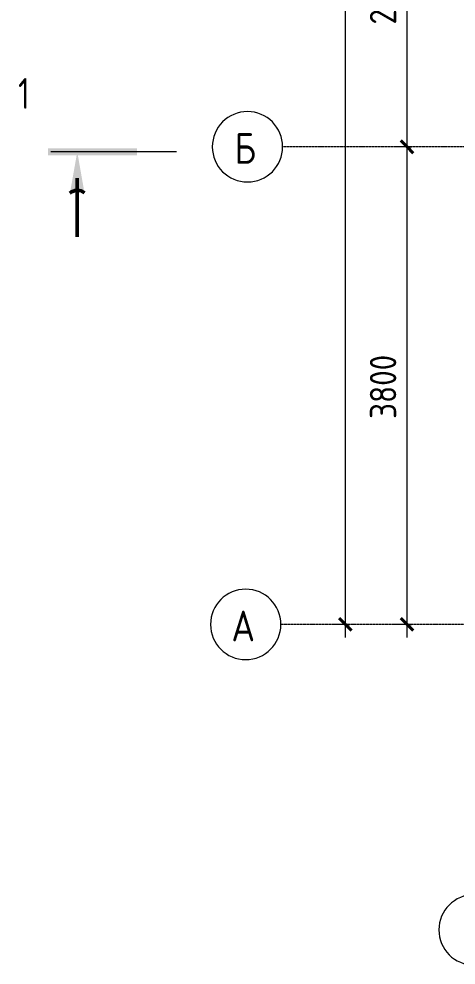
# Model space of a CAD drawing. Header units: millimetres. Extents: x -7275 to 18646, y -1042 to 16393.
# Drawn here: x -7275 to -3796, y -1012 to 6516 of the extents above; entities that cross this region are included whole.
import ezdxf

# ---------------------------------------------------------------- set-up
doc = ezdxf.new("R2010")
doc.units = ezdxf.units.MM
doc.linetypes.add('ADSK_Линия сетки', pattern=[25, 20, -2.5, 0, -2.5])
for name, color, linetype, lineweight in [('A-ANNO-DIMS', 211, 'Continuous', 9), ('A-ANNO-DIMS-70', 211, 'Continuous', 9), ('G-ANNO-SYMB', 111, 'Continuous', 9), ('S-GRID', 1, 'Continuous', 9), ('S-GRID-IDEN', 1, 'Continuous', 20)]:
    doc.layers.add(name, color=color, linetype=linetype, lineweight=lineweight)
doc.styles.add('GOST Common_2', font='GOST_Common.ttf', dxfattribs={"width": 0.9, "height": 210})
doc.styles.add('GOST Common_3', font='GOST_Common.ttf', dxfattribs={"width": 0.9, "height": 245})
doc.styles.add('GOST Common_4', font='GOST_Common.ttf', dxfattribs={"width": 0.8, "height": 245})
doc.dimstyles.new('ADSK_Основной_3_5_мм', dxfattribs={"dimscale": 304.8, "dimtxt": 211.200149, "dimasz": 0.324738, "dimexe": 0.344488, "dimexo": 0.344488, "dimgap": 0.068898, "dimtad": 1, "dimdec": 0, "dimrnd": 10, "dimzin": 0, "dimdsep": 46, "dimtxsty": 'GOST Common_2', "dimblk1": 'OBLIQUE', "dimblk2": 'OBLIQUE', "dimsah": 1, "dimcen": 0.09, "dimdle": 0.344488, "dimazin": 0, "dimtfac": 1, "dimtdec": 4, "dimtix": 1, "dimtmove": 0, "dimatfit": 3, "dimfxl": 1, "dimtvp": 1, "dimtolj": 1, "dimtzin": 0, "dimlwd": 20, "dimlwe": 20, "dimarcsym": 2})

# ---------------------------------------------------------------- blocks, each defined once
blk = doc.blocks.new('Ось сетки - Круг_Ø8 мм-684601-План этажа')
at = {"layer": 'S-GRID-IDEN'}
for start, end in [(360, 180), (180, 360)]:
    blk.add_arc((0, 0), 4, start, end, dxfattribs=at)
blk = doc.blocks.new('Разрез - Номер узла сзади-1042399-План этажа')
at = {"layer": 'G-ANNO-SYMB'}
blk.add_hatch(color=256, dxfattribs=at).paths.add_polyline_path([(9.8, 0.4), (9.8, -0.39), (-0.33, -0.39), (-0.33, 0.4)])
h = blk.add_hatch(color=256, dxfattribs=at)
edge = h.paths.add_edge_path()
edge.add_line((2.17, -4.71), (3, 0))
edge.add_line((3, 0), (3.82, -4.67))
edge.add_arc((3.02, -5.62), 1.24, 49.4419, 133.142)
at = {"layer": 'G-ANNO-SYMB', "lineweight": 50}
blk.add_line((3, -3), (3, -9.66), dxfattribs=at)
blk.add_arc((3.02, -5.62), 1.24, 49.4419, 133.142, dxfattribs=at)
blk = doc.blocks.new('DIMBLOCK10-План этажа')
at = {"layer": 'A-ANNO-DIMS-70', "lineweight": 20}
for p, q in [((-4151.1, 5498.6), (-4291.1, 5498.6)), ((-4186.1, 1593.6), (-4186.1, 5498.6)), ((-4186.1, 5498.6), (-4151.1, 5498.6)), ((-4151.1, 1698.6), (-4291.1, 1698.6)), ((-4186.1, 1698.6), (-4151.1, 1698.6))]:
    blk.add_line(p, q, dxfattribs=at)
at = {"layer": 'A-ANNO-DIMS-70', "lineweight": 40}
for p, q in [((-4186.1, 5498.6), (-4235.6, 5548.1)), ((-4186.1, 5498.6), (-4136.6, 5449.1)), ((-4186.1, 1698.6), (-4235.6, 1748.1)), ((-4186.1, 1698.6), (-4136.6, 1649.1))]:
    blk.add_line(p, q, dxfattribs=at)
at = {"layer": 'A-ANNO-DIMS-70', "color": 0, "lineweight": 20, "insert": (-4481.5, 3333.7), "char_height": 210, "width": 635.748, "attachment_point": 1, "rotation": 90, "line_spacing_factor": 1.022761, "style": 'GOST Common_2'}
blk.add_mtext('3800', dxfattribs=at)
blk = doc.blocks.new('_Oblique')
at = {"color": 0, "linetype": 'ByBlock', "lineweight": -2}
blk.add_line((-0.5, -0.5), (0.5, 0.5), dxfattribs=at)
blk = doc.blocks.new('DIMBLOCK11-План этажа')
at = {"layer": 'A-ANNO-DIMS-70', "lineweight": 20}
for p, q in [((-4151.1, 7992.1), (-4291.1, 7992.1)), ((-4186.1, 5498.6), (-4186.1, 7992.1)), ((-4186.1, 7992.1), (-4151.1, 7992.1)), ((-4151.1, 5498.6), (-4291.1, 5498.6)), ((-4186.1, 5498.6), (-4151.1, 5498.6))]:
    blk.add_line(p, q, dxfattribs=at)
at = {"layer": 'A-ANNO-DIMS-70', "lineweight": 40}
for p, q in [((-4186.1, 7992.1), (-4235.6, 8041.6)), ((-4186.1, 7992.1), (-4136.6, 7942.6)), ((-4186.1, 5498.6), (-4235.6, 5548.1)), ((-4186.1, 5498.6), (-4136.6, 5449.1))]:
    blk.add_line(p, q, dxfattribs=at)
at = {"layer": 'A-ANNO-DIMS-70', "color": 0, "lineweight": 20, "insert": (-4481.5, 6471.5), "char_height": 210, "width": 657.226, "attachment_point": 1, "rotation": 90, "line_spacing_factor": 1.022761, "style": 'GOST Common_2'}
blk.add_mtext('2490', dxfattribs=at)
blk = doc.blocks.new('DIMBLOCK14-План этажа')
at = {"layer": 'A-ANNO-DIMS-70', "lineweight": 40}
for p, q in [((-4676.1, 15162.8), (-4725.6, 15212.3)), ((-4676.1, 15162.8), (-4626.6, 15113.3)), ((-4676.1, 1698.6), (-4725.6, 1748.1)), ((-4676.1, 1698.6), (-4626.6, 1649.1))]:
    blk.add_line(p, q, dxfattribs=at)
at = {"layer": 'A-ANNO-DIMS-70', "lineweight": 20}
for p, q in [((-4676.1, 1593.6), (-4676.1, 15267.8)), ((-4641.1, 15162.8), (-4781.1, 15162.8)), ((-4676.1, 15162.8), (-4641.1, 15162.8)), ((-4641.1, 1698.6), (-4781.1, 1698.6)), ((-4676.1, 1698.6), (-4641.1, 1698.6))]:
    blk.add_line(p, q, dxfattribs=at)
at = {"layer": 'A-ANNO-DIMS-70', "color": 0, "lineweight": 20, "insert": (-4971.5, 8110.3), "char_height": 210, "width": 768.912, "attachment_point": 1, "rotation": 90, "line_spacing_factor": 1.022761, "style": 'GOST Common_2'}
blk.add_mtext('13460', dxfattribs=at)

msp = doc.modelspace()

# ---------------------------------------------------------------- linework, layer by layer
at = {"layer": 'G-ANNO-SYMB', "lineweight": 20}
msp.add_line((-6020.5, 5459.2), (-7020.4, 5459.2), dxfattribs=at)
at = {"layer": 'S-GRID', "linetype": 'ADSK_Линия сетки'}
for p, q in [((14002.1, 5498.6), (-5175.8, 5498.6)), ((13882.9, 1698.6), (-5189.9, 1698.6))]:
    msp.add_line(p, q, dxfattribs=at)

# ---------------------------------------------------------------- block references
at = {"layer": 'G-ANNO-SYMB', "lineweight": 50, "xscale": 69.99999999999997, "yscale": 69.99999999999997, "zscale": 69.99999999999997}
msp.add_blockref('Разрез - Номер узла сзади-1042399-План этажа', (-7020.4, 5459.2), dxfattribs=at)
at = {"layer": 'S-GRID-IDEN', "xscale": 69.99999999999997, "yscale": 69.99999999999997, "zscale": 69.99999999999997}
for p, rotation in [((-5455.8, 5498.6), 90.0000000000002), ((-5469.9, 1698.6), 89.99999999999982)]:
    msp.add_blockref('Ось сетки - Круг_Ø8 мм-684601-План этажа', p, dxfattribs=dict(at, rotation=rotation))
msp.add_blockref('Ось сетки - Круг_Ø8 мм-684601-План этажа', (-3652.7, -731.8), dxfattribs=at)

# ---------------------------------------------------------------- texts
at = {"layer": 'G-ANNO-SYMB', "insert": (-7281.4, 6045.5), "char_height": 245, "width": 116.726, "attachment_point": 1, "style": 'GOST Common_4'}
msp.add_mtext('1', dxfattribs=at)
at = {"layer": 'S-GRID-IDEN', "lineweight": 9, "char_height": 245, "attachment_point": 1, "style": 'GOST Common_3'}
for s, insert, width in [('\\fGOST Common|b0|i0|c204|p34|;\\W.9;Б', (-5559.8, 5608.7), 217.177), ('\\fGOST Common|b0|i0|c204|p34|;\\W.9;А', (-5584.3, 1808.7), 242.43)]:
    msp.add_mtext(s, dxfattribs=dict(at, insert=insert, width=width))

# ---------------------------------------------------------------- dimensions: what is measured, and where the dimension line sits
at = {"layer": 'A-ANNO-DIMS', "lineweight": 20}
for base, p1, p2, override, picture, middle in [((-4676.1, 15162.8), (-4746.1, 1698.6), (-4746.1, 15162.8), {"dimpost": '<>', "dimfxl": 13464.178719}, 'DIMBLOCK14-План этажа', (-4802.1, 8430.7)), ((-4186.0839, 7992.1012), (-4256.0733, 5498.6074), (-4256.0733, 7992.1012), {"dimpost": '<>', "dimfxl": 2493.493744}, 'DIMBLOCK11-План этажа', (-4312.0839, 6745.3543)), ((-4186.1, 5498.6), (-4256.1, 1698.6), (-4256.1, 5498.6), {"dimpost": '<>', "dimfxl": 3800}, 'DIMBLOCK10-План этажа', (-4312.1, 3598.6))]:
    dim = msp.add_linear_dim(base=base, p1=p1, p2=p2, angle=90, dimstyle='ADSK_Основной_3_5_мм', override=override, dxfattribs=at)
    dim.commit()
    dim.dimension.update_dxf_attribs({"geometry": picture, "text_midpoint": middle})

doc.saveas('drawing.dxf')
